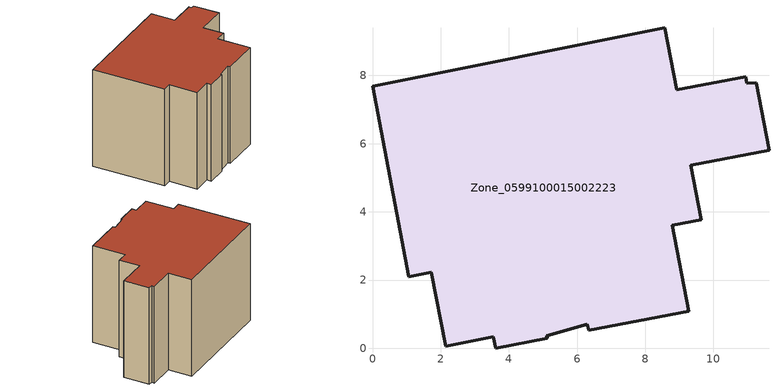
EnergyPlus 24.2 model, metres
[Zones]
Zone_0599100015002223
 floor ground (C_G): 0,7.69 8.57,9.4 8.92,7.58 10.95,7.96 10.98,7.77 11.25,7.79 11.63,5.8 9.34,5.36 9.65,3.77 8.8,3.61 9.28,1.09 6.34,0.53 6.3,0.7 5.11,0.37 5.12,0.29 3.61,0 3.54,0.34 2.15,0.06 1.73,2.23 1.07,2.09 z0.83
 wall outside (C_F): 9.65,3.77 9.34,5.36 11.63,5.8 11.25,7.79 10.98,7.77 10.95,7.96 8.92,7.58 8.57,9.4 0,7.69 1.07,2.09 1.73,2.23 2.15,0.06 3.54,0.34 3.61,0 5.12,0.29 5.11,0.37 6.3,0.7 6.34,0.53 9.28,1.09 8.8,3.61 9.65,3.77 z0.83:8.58
 roof outside (C_R): 11.63,5.8 11.25,7.79 10.98,7.77 10.95,7.96 8.92,7.58 8.57,9.4 0,7.69 1.07,2.09 1.73,2.23 2.15,0.06 3.54,0.34 3.61,0 5.12,0.29 5.11,0.37 6.3,0.7 6.34,0.53 9.28,1.09 8.8,3.61 9.65,3.77 9.34,5.36 z8.58
[BUILDING]
Pand.0599100015002223: North Axis=0; Terrain=City; Loads Convergence Tolerance Value=0.04; Temperature Convergence Tolerance Value=0.4; Solar Distribution=FullExterior; Maximum Number of Warmup Days=25; Minimum Number of Warmup Days=1
[Site:Location]
Rotterdam.The.Hague.AP_ZH_NLD Design_Conditions: Latitude=51.96; Longitude=4.45; Time Zone=1; Elevation=-4.5
[SITE:GROUNDTEMPERATURE:BUILDINGSURFACE]
18, 18, 18, 18, 18, 18, 18, 18, 18, 18, 18, 18
[MATERIAL] Thermal Absorptance=0.9; Solar Absorptance=0.7; Visible Absorptance=0.7
Name | Roughness | Thickness | Conductivity | Density | Specific Heat
G.TC.1975-1991 | MediumSmooth | 0.15 | 0.288461 | 540 | 1210
F.TC.1975-1991 | Rough | 0.3 | 0.230769 | 1920 | 840
R.TC.1975-1991 | MediumRough | 0.2 | 0.153846 | 1500 | 1000
[CONSTRUCTION]
C_G: G.TC.1975-1991
C_F: F.TC.1975-1991
C_R: R.TC.1975-1991
[ZONE]
Zone_0599100015002223: Type=1; Multiplier=1; Ceiling Height=Autocalculate; Volume=Autocalculate; Floor Area=autocalculate; Part of Total Floor Area=Yes
[ZONEINFILTRATION:DESIGNFLOWRATE]
Infil_Zone_0599100015002223: Zone or ZoneList or Space or SpaceList=Zone_0599100015002223; Schedule=AlwaysOn; Design Flow Rate Calculation Method=Flow/Area; Flow Rate per Floor Area=0.003; Constant Term Coefficient=1; Temperature Term Coefficient=0; Velocity Term Coefficient=0; Velocity Squared Term Coefficient=0
[HVACTEMPLATE:ZONE:IDEALLOADSAIRSYSTEM]
Zone_0599100015002223: Maximum Heating Supply Air Temperature=50; Minimum Cooling Supply Air Temperature=13; Maximum Heating Supply Air Humidity Ratio=0.0156; Minimum Cooling Supply Air Humidity Ratio=0.0077; Heating Limit=NoLimit; Cooling Limit=NoLimit; Dehumidification Control Type=ConstantSensibleHeatRatio; Cooling Sensible Heat Ratio=0.7; Dehumidification Setpoint=60; Humidification Control Type=None; Humidification Setpoint=30; Outdoor Air Method=None; Outdoor Air Flow Rate per Person=0.00944; Outdoor Air Flow Rate per Zone Floor Area=0; Outdoor Air Flow Rate per Zone=0; Demand Controlled Ventilation Type=None; Outdoor Air Economizer Type=NoEconomizer; Heat Recovery Type=None; Sensible Heat Recovery Effectiveness=0.7; Latent Heat Recovery Effectiveness=0.65
[ZONECONTROL:THERMOSTAT]
ThermostatControl_Zone_0599100015002223: Zone or ZoneList=Zone_0599100015002223; Control Type Schedule=DualSetpointControlType; Control 1=Thermostat_Zone_0599100015002223; Temperature Difference Between Cutout And Setpoint=0
[THERMOSTATSETPOINT:DUALSETPOINT]
Thermostat_Zone_0599100015002223: Heating Setpoint Temperature Schedule=HeatingSetpoint_Zone_0599100015002223; Cooling Setpoint Temperature Schedule=CoolingSetpoint_Zone_0599100015002223
[SCHEDULE:COMPACT]
HeatingSetpoint_Zone_0599100015002223: Through: 12/31, For: AllDays, Until: 24:00, 21
CoolingSetpoint_Zone_0599100015002223: Through: 12/31, For: AllDays, Until: 24:00, 24
DualSetpointControlType: Through: 12/31, For: AllDays, Until: 24:00, 4
AlwaysOn: Through: 12/31, For: AllDays, Until: 24:00, 1
